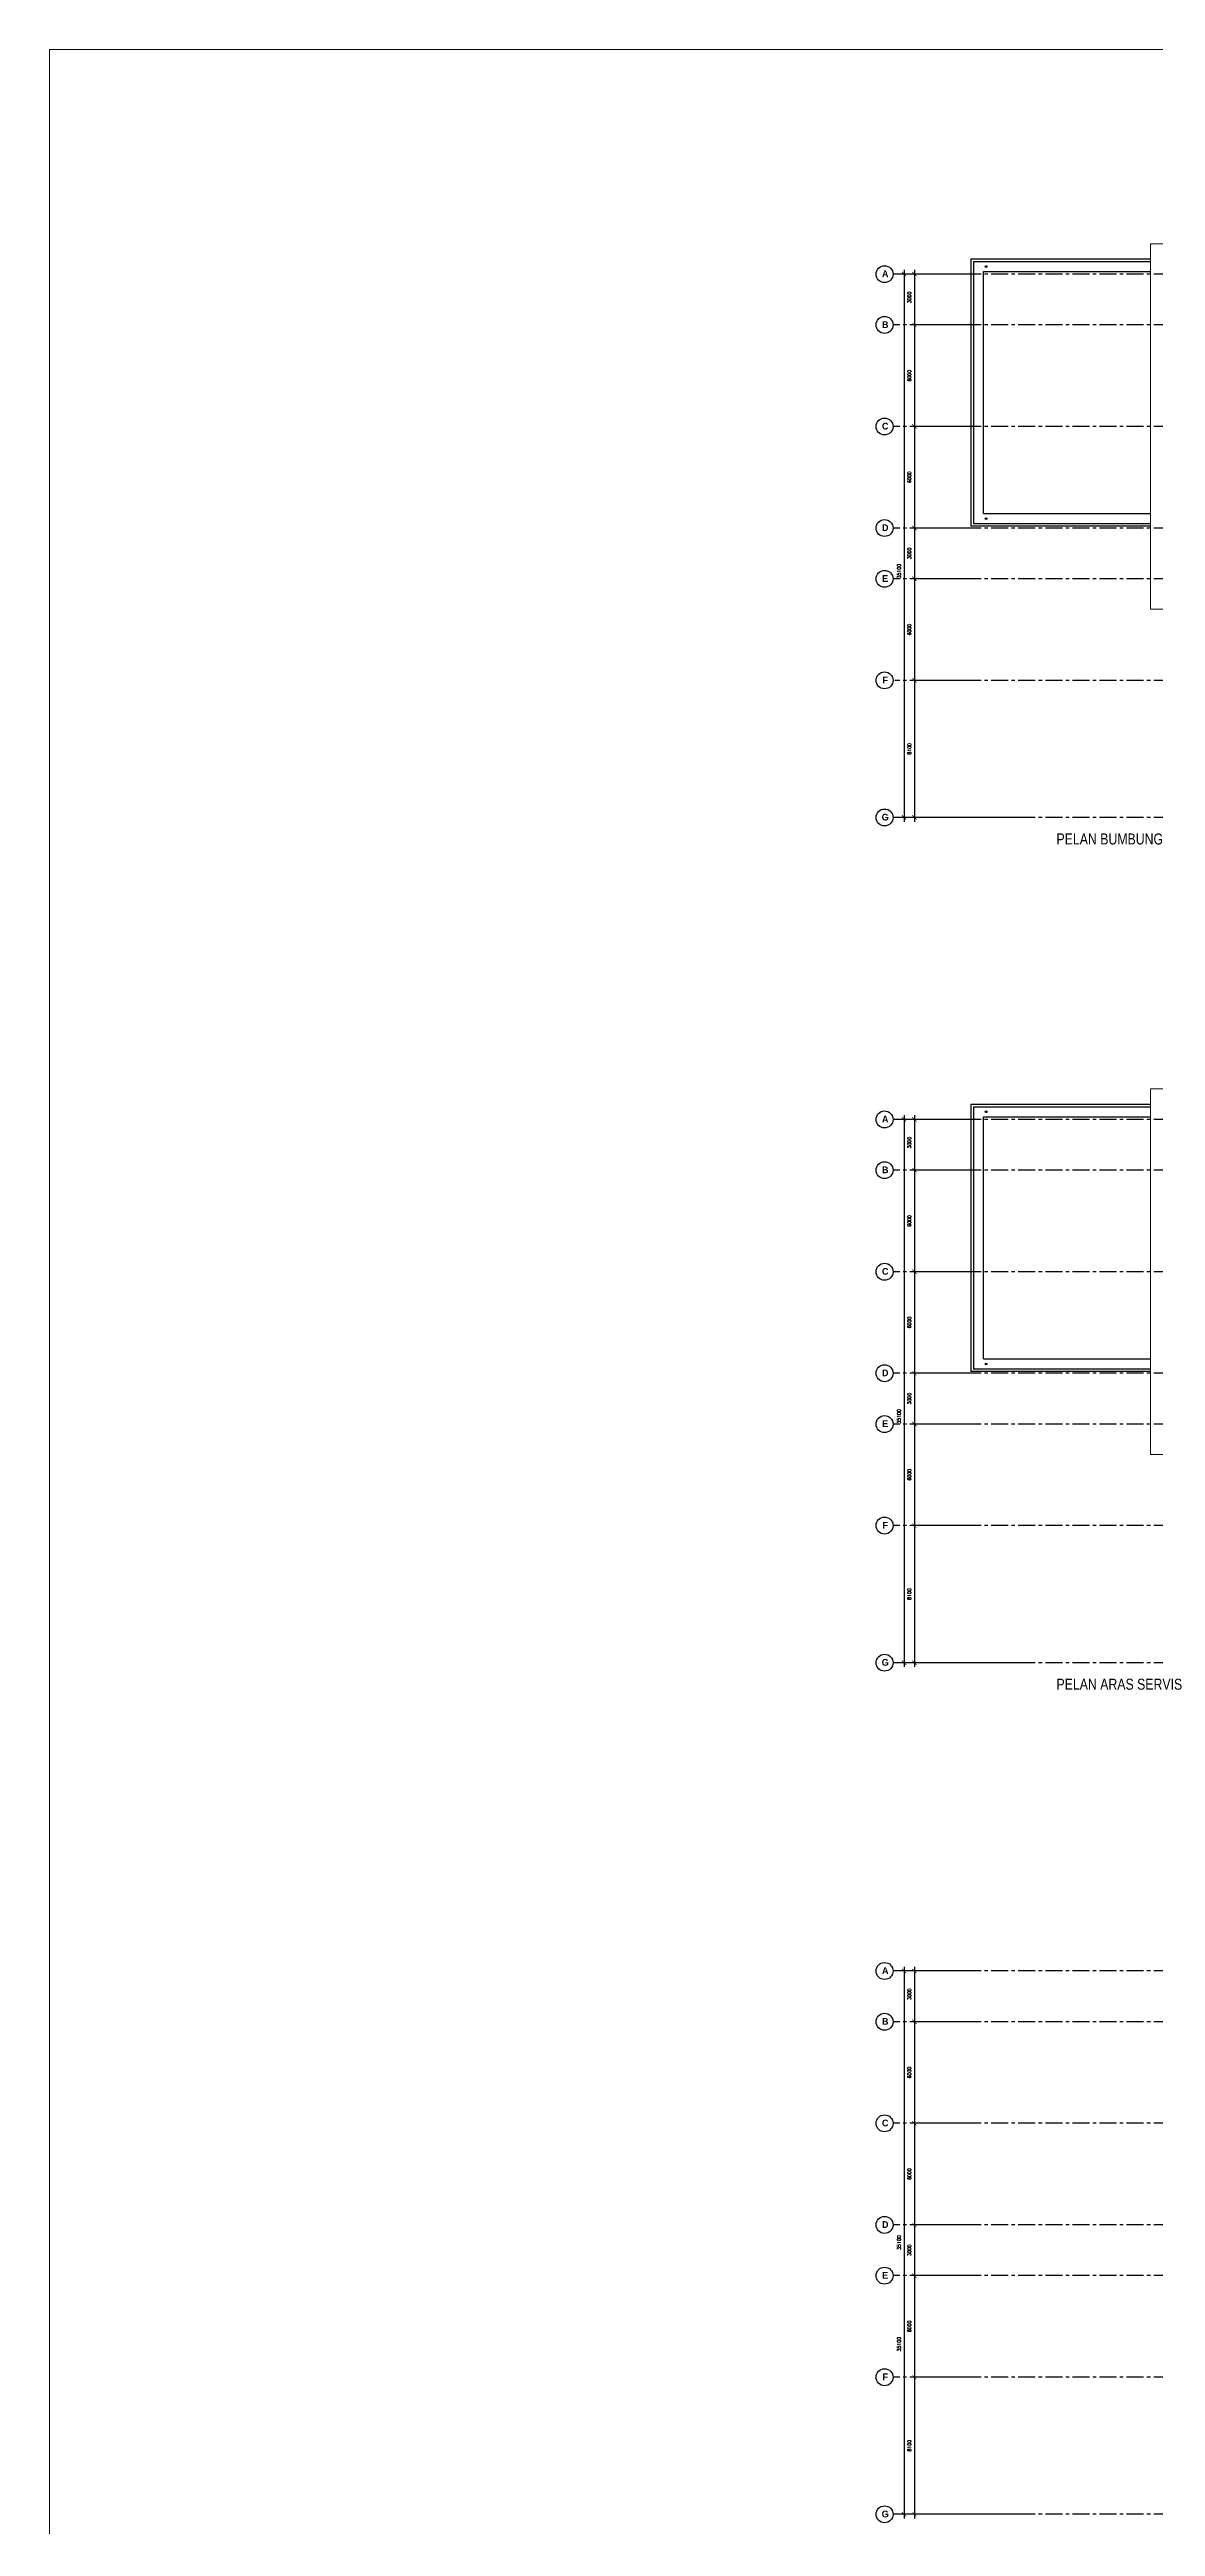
# Model space of a CAD drawing. Header units: millimetres. Extents: x 401562 to 564367, y -269451 to 12039.
# Drawn here: x 401562 to 466893, y -134301 to 12039 of the extents above; entities that cross this region are included whole.
import ezdxf

# ---------------------------------------------------------------- set-up
doc = ezdxf.new("R2010")
doc.units = ezdxf.units.MM
doc.header["$MEASUREMENT"] = 0
doc.linetypes.add('CENTER', pattern=[2, 1.25, -0.25, 0.25, -0.25])
doc.layers.add('A-FLOR-OTLN', color=6, linetype='Continuous', lineweight=9)
doc.layers.add('TEXT', color=7, linetype='Continuous', lineweight=9)
for name, color, linetype in [('Bomba', 1, 'Continuous'), ('G-bubble', 7, 'Continuous'), ('GRID', 9, 'Continuous'), ('TEXT UTAMA', 4, 'Continuous'), ('WIN', 4, 'Continuous')]:
    doc.layers.add(name, color=color, linetype=linetype)
doc.styles.add('1', font='arial.ttf', dxfattribs={"width": 0.8, "height": 300})
doc.styles.add('ROMANS', font='romans.shx', dxfattribs={"height": 200})
doc.styles.add('S100-200H', font='romans.shx', dxfattribs={"width": 0.75, "height": 200})
doc.styles.add('TECHNICBOLD', font='teb_____.pfb', dxfattribs={"height": 300})
doc.dimstyles.new('DIM-100', dxfattribs={"dimtxt": 200, "dimasz": 300, "dimexe": 200, "dimexo": 50, "dimgap": 100, "dimtad": 1, "dimtoh": 1, "dimdec": 0, "dimzin": 0, "dimdsep": 46, "dimtxsty": 'S100-200H', "dimcen": 0.09, "dimclrt": 2, "dimadec": 0, "dimazin": 0, "dimtfac": 1, "dimtdec": 0, "dimtix": 1, "dimtofl": 0, "dimtmove": 0, "dimatfit": 3, "dimfxl": 1, "dimtolj": 1, "dimtzin": 0, "dimarcsym": 0})

# ---------------------------------------------------------------- blocks, each defined once
blk = doc.blocks.new('_ArchTick')
at = {"color": 0, "linetype": 'ByBlock', "const_width": 0.15}
blk.add_lwpolyline([(-0.5, -0.5), (0.5, 0.5)], dxfattribs=at)
blk = doc.blocks.new('*D542')
at = {"layer": 'Bomba', "color": 1, "lineweight": -2, "ltscale": 75, "transparency": 16777216}
for p, q in [((455817, -101483), (452404, -101483)), ((452654, -101233), (452654, -104733)), ((455817, -104483), (452404, -104483))]:
    blk.add_line(p, q, dxfattribs=at)
at = {"layer": 'Bomba', "color": 1, "lineweight": -2, "ltscale": 75, "transparency": 16777216, "xscale": 250, "yscale": 250, "zscale": 250}
for p, rotation in [((452654, -101483), 90), ((452654, -104483), 270)]:
    blk.add_blockref('_ArchTick', p, dxfattribs=dict(at, rotation=rotation))
at = {"layer": 'Bomba', "color": 3, "ltscale": 75, "transparency": 16777216, "insert": (452354, -102858), "char_height": 200, "attachment_point": 5, "rotation": 90, "style": 'ROMANS'}
blk.add_mtext('\\A1;3000', dxfattribs=at)
blk = doc.blocks.new('*D543')
at = {"layer": 'Bomba', "color": 1, "lineweight": -2, "ltscale": 75, "transparency": 16777216}
for p, q in [((455817, -101483), (451793, -101483)), ((452043, -101233), (452043, -133833)), ((459008, -133583), (451793, -133583))]:
    blk.add_line(p, q, dxfattribs=at)
at = {"layer": 'Bomba', "color": 1, "lineweight": -2, "ltscale": 75, "transparency": 16777216, "xscale": 250, "yscale": 250, "zscale": 250}
for p, rotation in [((452043, -101483), 90), ((452043, -133583), 270)]:
    blk.add_blockref('_ArchTick', p, dxfattribs=dict(at, rotation=rotation))
at = {"layer": 'Bomba', "color": 3, "ltscale": 75, "transparency": 16777216, "insert": (451743, -117533), "char_height": 200, "attachment_point": 5, "rotation": 90, "style": 'ROMANS'}
blk.add_mtext('\\A1;35100', dxfattribs=at)
blk = doc.blocks.new('*D544')
at = {"layer": 'Bomba', "color": 1, "lineweight": -2, "ltscale": 75, "transparency": 16777216}
for p, q in [((455817, -119483), (452404, -119483)), ((452654, -119233), (452654, -125733)), ((455817, -125483), (452404, -125483))]:
    blk.add_line(p, q, dxfattribs=at)
at = {"layer": 'Bomba', "color": 1, "lineweight": -2, "ltscale": 75, "transparency": 16777216, "xscale": 250, "yscale": 250, "zscale": 250}
for p, rotation in [((452654, -119483), 90), ((452654, -125483), 270)]:
    blk.add_blockref('_ArchTick', p, dxfattribs=dict(at, rotation=rotation))
at = {"layer": 'Bomba', "color": 3, "ltscale": 75, "transparency": 16777216, "insert": (452354, -122483), "char_height": 200, "attachment_point": 5, "rotation": 90, "style": 'ROMANS'}
blk.add_mtext('\\A1;6000', dxfattribs=at)
blk = doc.blocks.new('*D545')
at = {"layer": 'Bomba', "color": 1, "lineweight": -2, "ltscale": 75, "transparency": 16777216}
for p, q in [((455817, -110483), (452404, -110483)), ((452654, -110233), (452654, -116733)), ((455817, -116483), (452404, -116483))]:
    blk.add_line(p, q, dxfattribs=at)
at = {"layer": 'Bomba', "color": 1, "lineweight": -2, "ltscale": 75, "transparency": 16777216, "xscale": 250, "yscale": 250, "zscale": 250}
for p, rotation in [((452654, -110483), 90), ((452654, -116483), 270)]:
    blk.add_blockref('_ArchTick', p, dxfattribs=dict(at, rotation=rotation))
at = {"layer": 'Bomba', "color": 3, "ltscale": 75, "transparency": 16777216, "insert": (452354, -113483), "char_height": 200, "attachment_point": 5, "rotation": 90, "style": 'ROMANS'}
blk.add_mtext('\\A1;6000', dxfattribs=at)
blk = doc.blocks.new('*D642')
at = {"layer": 'Bomba', "color": 1, "lineweight": -2, "ltscale": 75, "transparency": 16777216}
for p, q in [((455817, -104483), (452404, -104483)), ((452654, -104233), (452654, -110733)), ((455817, -110483), (452404, -110483))]:
    blk.add_line(p, q, dxfattribs=at)
at = {"layer": 'Bomba', "color": 1, "lineweight": -2, "ltscale": 75, "transparency": 16777216, "xscale": 250, "yscale": 250, "zscale": 250}
for p, rotation in [((452654, -104483), 90), ((452654, -110483), 270)]:
    blk.add_blockref('_ArchTick', p, dxfattribs=dict(at, rotation=rotation))
at = {"layer": 'Bomba', "color": 3, "ltscale": 75, "transparency": 16777216, "insert": (452354, -107483), "char_height": 200, "attachment_point": 5, "rotation": 90, "style": 'ROMANS'}
blk.add_mtext('\\A1;6000', dxfattribs=at)
blk = doc.blocks.new('*D643')
at = {"layer": 'Bomba', "color": 1, "lineweight": -2, "ltscale": 75, "transparency": 16777216}
for p, q in [((455817, -116483), (452404, -116483)), ((452654, -116233), (452654, -119733)), ((455817, -119483), (452404, -119483))]:
    blk.add_line(p, q, dxfattribs=at)
at = {"layer": 'Bomba', "color": 1, "lineweight": -2, "ltscale": 75, "transparency": 16777216, "xscale": 250, "yscale": 250, "zscale": 250}
for p, rotation in [((452654, -116483), 90), ((452654, -119483), 270)]:
    blk.add_blockref('_ArchTick', p, dxfattribs=dict(at, rotation=rotation))
at = {"layer": 'Bomba', "color": 3, "ltscale": 75, "transparency": 16777216, "insert": (452354, -117983), "char_height": 200, "attachment_point": 5, "rotation": 90, "style": 'ROMANS'}
blk.add_mtext('\\A1;3000', dxfattribs=at)
blk = doc.blocks.new('*D786')
at = {"layer": 'Bomba', "color": 1, "lineweight": -2, "ltscale": 75, "transparency": 16777216}
for p, q in [((455817, -51169), (452404, -51169)), ((452654, -50919), (452654, -54419)), ((455817, -54169), (452404, -54169))]:
    blk.add_line(p, q, dxfattribs=at)
at = {"layer": 'Bomba', "color": 1, "lineweight": -2, "ltscale": 75, "transparency": 16777216, "xscale": 250, "yscale": 250, "zscale": 250}
for p, rotation in [((452654, -51169), 90), ((452654, -54169), 270)]:
    blk.add_blockref('_ArchTick', p, dxfattribs=dict(at, rotation=rotation))
at = {"layer": 'Bomba', "color": 3, "ltscale": 75, "transparency": 16777216, "insert": (452354, -52544), "char_height": 200, "attachment_point": 5, "rotation": 90, "style": 'ROMANS'}
blk.add_mtext('\\A1;3000', dxfattribs=at)
blk = doc.blocks.new('*D787')
at = {"layer": 'Bomba', "color": 1, "lineweight": -2, "ltscale": 75, "transparency": 16777216}
for p, q in [((455817, -51169), (451793, -51169)), ((452043, -50919), (452043, -83519)), ((459008, -83269), (451793, -83269))]:
    blk.add_line(p, q, dxfattribs=at)
at = {"layer": 'Bomba', "color": 1, "lineweight": -2, "ltscale": 75, "transparency": 16777216, "xscale": 250, "yscale": 250, "zscale": 250}
for p, rotation in [((452043, -51169), 90), ((452043, -83269), 270)]:
    blk.add_blockref('_ArchTick', p, dxfattribs=dict(at, rotation=rotation))
at = {"layer": 'Bomba', "color": 3, "ltscale": 75, "transparency": 16777216, "insert": (451743, -68719), "char_height": 200, "attachment_point": 5, "rotation": 90, "style": 'ROMANS'}
blk.add_mtext('\\A1;35100', dxfattribs=at)
blk = doc.blocks.new('*D788')
at = {"layer": 'Bomba', "color": 1, "lineweight": -2, "ltscale": 75, "transparency": 16777216}
for p, q in [((455817, -69169), (452404, -69169)), ((452654, -68919), (452654, -75419)), ((455817, -75169), (452404, -75169))]:
    blk.add_line(p, q, dxfattribs=at)
at = {"layer": 'Bomba', "color": 1, "lineweight": -2, "ltscale": 75, "transparency": 16777216, "xscale": 250, "yscale": 250, "zscale": 250}
for p, rotation in [((452654, -69169), 90), ((452654, -75169), 270)]:
    blk.add_blockref('_ArchTick', p, dxfattribs=dict(at, rotation=rotation))
at = {"layer": 'Bomba', "color": 3, "ltscale": 75, "transparency": 16777216, "insert": (452354, -72169), "char_height": 200, "attachment_point": 5, "rotation": 90, "style": 'ROMANS'}
blk.add_mtext('\\A1;6000', dxfattribs=at)
blk = doc.blocks.new('*D790')
at = {"layer": 'Bomba', "color": 1, "lineweight": -2, "ltscale": 75, "transparency": 16777216}
for p, q in [((452654, -59919), (452654, -66419)), ((455817, -60169), (452404, -60169)), ((455817, -66169), (452404, -66169))]:
    blk.add_line(p, q, dxfattribs=at)
at = {"layer": 'Bomba', "color": 1, "lineweight": -2, "ltscale": 75, "transparency": 16777216, "xscale": 250, "yscale": 250, "zscale": 250}
for p, rotation in [((452654, -60169), 90), ((452654, -66169), 270)]:
    blk.add_blockref('_ArchTick', p, dxfattribs=dict(at, rotation=rotation))
at = {"layer": 'Bomba', "color": 3, "ltscale": 75, "transparency": 16777216, "insert": (452354, -63169), "char_height": 200, "attachment_point": 5, "rotation": 90, "style": 'ROMANS'}
blk.add_mtext('\\A1;6000', dxfattribs=at)
blk = doc.blocks.new('*D794')
at = {"layer": 'Bomba', "color": 1, "lineweight": -2, "ltscale": 75, "transparency": 16777216}
for p, q in [((452654, -53919), (452654, -60419)), ((455817, -54169), (452404, -54169)), ((455817, -60169), (452404, -60169))]:
    blk.add_line(p, q, dxfattribs=at)
at = {"layer": 'Bomba', "color": 1, "lineweight": -2, "ltscale": 75, "transparency": 16777216, "xscale": 250, "yscale": 250, "zscale": 250}
for p, rotation in [((452654, -54169), 90), ((452654, -60169), 270)]:
    blk.add_blockref('_ArchTick', p, dxfattribs=dict(at, rotation=rotation))
at = {"layer": 'Bomba', "color": 3, "ltscale": 75, "transparency": 16777216, "insert": (452354, -57169), "char_height": 200, "attachment_point": 5, "rotation": 90, "style": 'ROMANS'}
blk.add_mtext('\\A1;6000', dxfattribs=at)
blk = doc.blocks.new('*D795')
at = {"layer": 'Bomba', "color": 1, "lineweight": -2, "ltscale": 75, "transparency": 16777216}
for p, q in [((455817, -66169), (452404, -66169)), ((452654, -65919), (452654, -69419)), ((455817, -69169), (452404, -69169))]:
    blk.add_line(p, q, dxfattribs=at)
at = {"layer": 'Bomba', "color": 1, "lineweight": -2, "ltscale": 75, "transparency": 16777216, "xscale": 250, "yscale": 250, "zscale": 250}
for p, rotation in [((452654, -66169), 90), ((452654, -69169), 270)]:
    blk.add_blockref('_ArchTick', p, dxfattribs=dict(at, rotation=rotation))
at = {"layer": 'Bomba', "color": 3, "ltscale": 75, "transparency": 16777216, "insert": (452354, -67669), "char_height": 200, "attachment_point": 5, "rotation": 90, "style": 'ROMANS'}
blk.add_mtext('\\A1;3000', dxfattribs=at)
blk = doc.blocks.new('*D916')
at = {"layer": 'Bomba', "color": 1, "lineweight": -2, "ltscale": 75, "transparency": 16777216}
for p, q in [((455817, -1231), (452404, -1231)), ((452654, -981), (452654, -4481)), ((455817, -4231), (452404, -4231))]:
    blk.add_line(p, q, dxfattribs=at)
at = {"layer": 'Bomba', "color": 1, "lineweight": -2, "ltscale": 75, "transparency": 16777216, "xscale": 250, "yscale": 250, "zscale": 250}
for p, rotation in [((452654, -1231), 90), ((452654, -4231), 270)]:
    blk.add_blockref('_ArchTick', p, dxfattribs=dict(at, rotation=rotation))
at = {"layer": 'Bomba', "color": 3, "ltscale": 75, "transparency": 16777216, "insert": (452354, -2606), "char_height": 200, "attachment_point": 5, "rotation": 90, "style": 'ROMANS'}
blk.add_mtext('\\A1;3000', dxfattribs=at)
blk = doc.blocks.new('*D917')
at = {"layer": 'Bomba', "color": 1, "lineweight": -2, "ltscale": 75, "transparency": 16777216}
for p, q in [((455817, -1231), (451793, -1231)), ((452043, -981), (452043, -33581)), ((459008, -33331), (451793, -33331))]:
    blk.add_line(p, q, dxfattribs=at)
at = {"layer": 'Bomba', "color": 1, "lineweight": -2, "ltscale": 75, "transparency": 16777216, "xscale": 250, "yscale": 250, "zscale": 250}
for p, rotation in [((452043, -1231), 90), ((452043, -33331), 270)]:
    blk.add_blockref('_ArchTick', p, dxfattribs=dict(at, rotation=rotation))
at = {"layer": 'Bomba', "color": 3, "ltscale": 75, "transparency": 16777216, "insert": (451743, -18781), "char_height": 200, "attachment_point": 5, "rotation": 90, "style": 'ROMANS'}
blk.add_mtext('\\A1;35100', dxfattribs=at)
blk = doc.blocks.new('*D918')
at = {"layer": 'Bomba', "color": 1, "lineweight": -2, "ltscale": 75, "transparency": 16777216}
for p, q in [((452654, -18981), (452654, -25481)), ((455817, -19231), (452404, -19231)), ((455817, -25231), (452404, -25231))]:
    blk.add_line(p, q, dxfattribs=at)
at = {"layer": 'Bomba', "color": 1, "lineweight": -2, "ltscale": 75, "transparency": 16777216, "xscale": 250, "yscale": 250, "zscale": 250}
for p, rotation in [((452654, -19231), 90), ((452654, -25231), 270)]:
    blk.add_blockref('_ArchTick', p, dxfattribs=dict(at, rotation=rotation))
at = {"layer": 'Bomba', "color": 3, "ltscale": 75, "transparency": 16777216, "insert": (452354, -22231), "char_height": 200, "attachment_point": 5, "rotation": 90, "style": 'ROMANS'}
blk.add_mtext('\\A1;6000', dxfattribs=at)
blk = doc.blocks.new('*D920')
at = {"layer": 'Bomba', "color": 1, "lineweight": -2, "ltscale": 75, "transparency": 16777216}
for p, q in [((455817, -10231), (452404, -10231)), ((452654, -9981), (452654, -16481)), ((455817, -16231), (452404, -16231))]:
    blk.add_line(p, q, dxfattribs=at)
at = {"layer": 'Bomba', "color": 1, "lineweight": -2, "ltscale": 75, "transparency": 16777216, "xscale": 250, "yscale": 250, "zscale": 250}
for p, rotation in [((452654, -10231), 90), ((452654, -16231), 270)]:
    blk.add_blockref('_ArchTick', p, dxfattribs=dict(at, rotation=rotation))
at = {"layer": 'Bomba', "color": 3, "ltscale": 75, "transparency": 16777216, "insert": (452354, -13231), "char_height": 200, "attachment_point": 5, "rotation": 90, "style": 'ROMANS'}
blk.add_mtext('\\A1;6000', dxfattribs=at)
blk = doc.blocks.new('*D924')
at = {"layer": 'Bomba', "color": 1, "lineweight": -2, "ltscale": 75, "transparency": 16777216}
for p, q in [((455817, -4231), (452404, -4231)), ((452654, -3981), (452654, -10481)), ((455817, -10231), (452404, -10231))]:
    blk.add_line(p, q, dxfattribs=at)
at = {"layer": 'Bomba', "color": 1, "lineweight": -2, "ltscale": 75, "transparency": 16777216, "xscale": 250, "yscale": 250, "zscale": 250}
for p, rotation in [((452654, -4231), 90), ((452654, -10231), 270)]:
    blk.add_blockref('_ArchTick', p, dxfattribs=dict(at, rotation=rotation))
at = {"layer": 'Bomba', "color": 3, "ltscale": 75, "transparency": 16777216, "insert": (452354, -7231), "char_height": 200, "attachment_point": 5, "rotation": 90, "style": 'ROMANS'}
blk.add_mtext('\\A1;6000', dxfattribs=at)
blk = doc.blocks.new('*D925')
at = {"layer": 'Bomba', "color": 1, "lineweight": -2, "ltscale": 75, "transparency": 16777216}
for p, q in [((452654, -15981), (452654, -19481)), ((455817, -16231), (452404, -16231)), ((455817, -19231), (452404, -19231))]:
    blk.add_line(p, q, dxfattribs=at)
at = {"layer": 'Bomba', "color": 1, "lineweight": -2, "ltscale": 75, "transparency": 16777216, "xscale": 250, "yscale": 250, "zscale": 250}
for p, rotation in [((452654, -16231), 90), ((452654, -19231), 270)]:
    blk.add_blockref('_ArchTick', p, dxfattribs=dict(at, rotation=rotation))
at = {"layer": 'Bomba', "color": 3, "ltscale": 75, "transparency": 16777216, "insert": (452354, -17731), "char_height": 200, "attachment_point": 5, "rotation": 90, "style": 'ROMANS'}
blk.add_mtext('\\A1;3000', dxfattribs=at)
blk = doc.blocks.new('*D1216')
at = {"layer": 'Bomba', "color": 1, "lineweight": -2, "ltscale": 75, "transparency": 16777216}
for p, q in [((455817, -25231), (452404, -25231)), ((452654, -24981), (452654, -33581)), ((455817, -33331), (452404, -33331))]:
    blk.add_line(p, q, dxfattribs=at)
at = {"layer": 'Bomba', "color": 1, "lineweight": -2, "ltscale": 75, "transparency": 16777216, "xscale": 250, "yscale": 250, "zscale": 250}
for p, rotation in [((452654, -25231), 90), ((452654, -33331), 270)]:
    blk.add_blockref('_ArchTick', p, dxfattribs=dict(at, rotation=rotation))
at = {"layer": 'Bomba', "color": 3, "ltscale": 75, "transparency": 16777216, "insert": (452354, -29281), "char_height": 200, "attachment_point": 5, "rotation": 90, "style": 'ROMANS'}
blk.add_mtext('\\A1;8100', dxfattribs=at)
blk = doc.blocks.new('*D1217')
at = {"layer": 'Bomba', "color": 1, "lineweight": -2, "ltscale": 75, "transparency": 16777216}
for p, q in [((455817, -125483), (452404, -125483)), ((452654, -125233), (452654, -133833)), ((455817, -133583), (452404, -133583))]:
    blk.add_line(p, q, dxfattribs=at)
at = {"layer": 'Bomba', "color": 1, "lineweight": -2, "ltscale": 75, "transparency": 16777216, "xscale": 250, "yscale": 250, "zscale": 250}
for p, rotation in [((452654, -125483), 90), ((452654, -133583), 270)]:
    blk.add_blockref('_ArchTick', p, dxfattribs=dict(at, rotation=rotation))
at = {"layer": 'Bomba', "color": 3, "ltscale": 75, "transparency": 16777216, "insert": (452354, -129533), "char_height": 200, "attachment_point": 5, "rotation": 90, "style": 'ROMANS'}
blk.add_mtext('\\A1;8100', dxfattribs=at)
blk = doc.blocks.new('*D1218')
at = {"layer": 'Bomba', "color": 1, "lineweight": -2, "ltscale": 75, "transparency": 16777216}
for p, q in [((455817, -101483), (451793, -101483)), ((452043, -101233), (452043, -133833)), ((459008, -133583), (451793, -133583))]:
    blk.add_line(p, q, dxfattribs=at)
at = {"layer": 'Bomba', "color": 1, "lineweight": -2, "ltscale": 75, "transparency": 16777216, "xscale": 250, "yscale": 250, "zscale": 250}
for p, rotation in [((452043, -101483), 90), ((452043, -133583), 270)]:
    blk.add_blockref('_ArchTick', p, dxfattribs=dict(at, rotation=rotation))
at = {"layer": 'Bomba', "color": 3, "ltscale": 75, "transparency": 16777216, "insert": (451743, -123533), "char_height": 200, "attachment_point": 5, "rotation": 90, "style": 'ROMANS'}
blk.add_mtext('\\A1;35100', dxfattribs=at)
blk = doc.blocks.new('*D1219')
at = {"layer": 'Bomba', "color": 1, "lineweight": -2, "ltscale": 75, "transparency": 16777216}
for p, q in [((455817, -75169), (452404, -75169)), ((452654, -74919), (452654, -83519)), ((455817, -83269), (452404, -83269))]:
    blk.add_line(p, q, dxfattribs=at)
at = {"layer": 'Bomba', "color": 1, "lineweight": -2, "ltscale": 75, "transparency": 16777216, "xscale": 250, "yscale": 250, "zscale": 250}
for p, rotation in [((452654, -75169), 90), ((452654, -83269), 270)]:
    blk.add_blockref('_ArchTick', p, dxfattribs=dict(at, rotation=rotation))
at = {"layer": 'Bomba', "color": 3, "ltscale": 75, "transparency": 16777216, "insert": (452354, -79219), "char_height": 200, "attachment_point": 5, "rotation": 90, "style": 'ROMANS'}
blk.add_mtext('\\A1;8100', dxfattribs=at)

msp = doc.modelspace()

# ---------------------------------------------------------------- linework, layer by layer
at = {"layer": 'A-FLOR-OTLN', "color": 4, "linetype": 'Continuous', "ltscale": 12}
for p, q in [((466592.7, 568.7), (466592.5, -21031.3)), ((480691.9, 568.7), (466592.7, 568.7)), ((502589.7, -21031.3), (466592.5, -21031.3)), ((466592.7, -49368.8), (466592.5, -70968.8)), ((522391.9, -49368.8), (466592.7, -49368.8)), ((502589.7, -70968.8), (466592.5, -70968.8))]:
    msp.add_line(p, q, dxfattribs=at)
at = {"layer": 'A-FLOR-OTLN', "color": 6, "linetype": 'Continuous', "ltscale": 12}
msp.add_lwpolyline([(401562.3, 12038.7), (564367.2, 12038.7), (564367.2, -269451.2), (401562.3, -269451.2)], close=True, dxfattribs=at)
at = {"layer": 'G-bubble'}
for centre in [(450892.5, -1231.3), (450892.5, -4231.3), (450892.5, -10231.3), (450892.5, -16231.3), (450892.5, -19231.3), (450892.6, -25231.3), (450892.6, -33331.3), (450892.5, -51168.8), (450892.5, -54168.8), (450892.5, -60168.8), (450892.5, -66168.8), (450892.6, -69168.8), (450892.6, -75168.8), (450892.6, -83268.8), (450892.5, -101482.9), (450892.5, -104482.9), (450892.5, -110482.9), (450892.5, -116482.9), (450892.5, -119482.9), (450892.6, -125482.9), (450892.6, -133582.9)]:
    msp.add_circle(centre, 500, dxfattribs=at)
at = {"layer": 'GRID', "linetype": 'CENTER', "ltscale": 800}
for p, q in [((520591.9, -1231.3), (451392.5, -1231.3)), ((520591.9, -4231.3), (451392.5, -4231.3)), ((520591.9, -10231.3), (451392.5, -10231.3)), ((520591.9, -16231.3), (451392.5, -16231.3)), ((520591.9, -19231.3), (451392.5, -19231.3)), ((520591.9, -25231.3), (451506, -25231.3)), ((520591.6, -33331.3), (451392.6, -33331.3)), ((520591.9, -51168.8), (451392.6, -51168.8)), ((520591.9, -54168.8), (451392.6, -54168.8)), ((520591.9, -60168.8), (451392.6, -60168.8)), ((520591.9, -66168.8), (451392.6, -66168.8)), ((520591.9, -69168.8), (451392.6, -69168.8)), ((520591.9, -75168.8), (451392.6, -75168.8)), ((520591.9, -83268.8), (451392.6, -83268.8)), ((520591.9, -101482.9), (451392.5, -101482.9)), ((520591.9, -104482.9), (451392.5, -104482.9)), ((520591.9, -110482.9), (451392.5, -110482.9)), ((520591.9, -116482.9), (451392.5, -116482.9)), ((520591.9, -119482.9), (451392.5, -119482.9)), ((520591.9, -125482.9), (451392.5, -125482.9)), ((520591.9, -133582.9), (451392.5, -133582.9))]:
    msp.add_line(p, q, dxfattribs=at)
at = {"layer": 'WIN', "linetype": 'Continuous'}
for p, q in [((455990.8, -330.9), (455990.8, -16130.9)), ((455990.8, -330.9), (466592.6, -330.9)), ((456140.8, -480.9), (456140.8, -15980.9)), ((456140.8, -480.9), (466592.6, -480.9)), ((456740.8, -1080.9), (466592.6, -1080.9)), ((456740.8, -15380.9), (456740.8, -1080.9)), ((466592.5, -15980.9), (456140.8, -15980.9)), ((456740.8, -15380.9), (466592.5, -15380.9)), ((466592.5, -16130.9), (455990.8, -16130.9)), ((455990.8, -50268.4), (455990.8, -66068.4)), ((455990.8, -50268.4), (466592.6, -50268.4)), ((456140.8, -50418.4), (456140.8, -65918.4)), ((456140.8, -50418.4), (466592.6, -50418.4)), ((456740.8, -51018.4), (466592.6, -51018.4)), ((456740.8, -65318.4), (456740.8, -51018.4)), ((456740.8, -65318.4), (466592.5, -65318.4)), ((466592.5, -66068.4), (455990.8, -66068.4)), ((466592.5, -65918.4), (456140.8, -65918.4))]:
    msp.add_line(p, q, dxfattribs=at)
for centre in [(456890.8, -780.9), (456890.9, -15680.9), (456890.8, -50718.4), (456890.9, -65618.4)]:
    msp.add_circle(centre, 50, dxfattribs=at)

# ---------------------------------------------------------------- texts
at = {"layer": 'TEXT', "color": 4, "char_height": 400, "width": 889, "attachment_point": 2, "line_spacing_factor": 0.7995, "style": 'TECHNICBOLD'}
for s, insert in [('A', (450928.1, -1011.6, 81546)), ('B', (450928.1, -4011.6, 20386.5)), ('C', (450928.1, -10011.6, -142695.8)), ('D', (450928.1, -16011.6, -142695.8)), ('E', (450928.1, -19011.6, -142695.8)), ('F', (450928.2, -25011.6, -142695.8)), ('G', (450928.2, -33111.6, 20386.5)), ('A', (450928.1, -50949.1, 81546)), ('B', (450928.1, -53949.1, 20386.5)), ('C', (450928.1, -59949.1, -142695.8)), ('D', (450928.1, -65949.1, -142695.8)), ('E', (450928.1, -68949.1, -142695.8)), ('F', (450928.2, -74949.1, -142695.8)), ('G', (450928.2, -83049.1, 20386.5)), ('A', (450928.1, -101263.2, 81546)), ('B', (450928.1, -104263.2, 20386.5)), ('C', (450928.1, -110263.2, -142695.8)), ('D', (450928.1, -116263.2, -142695.8)), ('E', (450928.1, -119263.2, -142695.8)), ('F', (450928.2, -125263.2, -142695.8)), ('G', (450928.2, -133363.2, 20386.5))]:
    msp.add_mtext(s, dxfattribs=dict(at, insert=insert))
at = {"layer": 'TEXT UTAMA', "style": '1', "width": 0.8}
for s, p in [('PELAN BUMBUNG ', (461046, -34927.2, -326164.7)), ('PELAN ARAS SERVIS', (461046, -84864.7, -326164.7))]:
    msp.add_text(s, height=650, dxfattribs=at).set_placement(p)

# ---------------------------------------------------------------- dimensions: what is measured, and where the dimension line sits
at = {"layer": 'Bomba', "color": 1, "ltscale": 75}
for base, p1, p2, picture, middle in [((452042.8, -33331.3, 224241.8), (456067.3, -1231.2, 224241.8), (459257.9, -33331.3, 224241.8), '*D917', (452042.8, -18781.2, 224241.8)), ((452042.8, -83268.8, 224241.8), (456067.3, -51168.7, 224241.8), (459257.9, -83268.8, 224241.8), '*D787', (452042.8, -68718.7, 224241.8)), ((452042.8, -133582.9, 224241.8), (456067.3, -101482.8, 224241.8), (459257.9, -133582.9, 224241.8), '*D543', (452042.8, -117532.9, 224241.8)), ((452042.8, -133582.9, 224241.8), (456067.3, -101482.9), (459257.9, -133582.9, 224241.8), '*D1218', (452042.8, -123533.1, 224241.8))]:
    dim = msp.add_linear_dim(base=base, p1=p1, p2=p2, angle=90, text='35100', dimstyle='DIM-100', override={"dimtxt": 50, "dimasz": 250, "dimexe": 250, "dimexo": 250, "dimgap": 200, "dimtoh": 0, "dimtxsty": 'ROMANS', "dimblk": 'ArchTick', "dimdle": 250, "dimclrd": 1, "dimclre": 1, "dimclrt": 3, "dimfxl": 150}, dxfattribs=at)
    dim.commit()
    dim.dimension.update_dxf_attribs({"geometry": picture, "text_midpoint": middle, "dimtype": 160})
for base, p1, p2, picture, middle in [((452654.1, -4231.2), (456067.3, -1231.2), (456067.2, -4231.2, -224241.8), '*D916', (452654.1, -2606.2)), ((452654.1, -10231.3), (456067.3, -4231.3), (456067.3, -10231.3, 224241.8), '*D924', (452654.1, -7231.3)), ((452654.1, -16231.2), (456067.3, -10231.3), (456067.3, -16231.2, -224241.8), '*D920', (452654.1, -13231.3)), ((452654.1, -19231.3, 224241.8), (456067.3, -16231.3), (456067.3, -19231.3), '*D925', (452654.1, -17731.3, 224241.8)), ((452653.9, -25231.3, 224241.8), (456067.1, -19231.3, 224241.8), (456067.1, -25231.3, 224241.8), '*D918', (452653.9, -22231.3, 224241.8)), ((452653.9, -33331.3, 224241.8), (456067.1, -25231.3, 224241.8), (456067.1, -33331.3, 224241.8), '*D1216', (452653.9, -29281.3, 224241.8)), ((452654.1, -54168.8, 224241.8), (456067.3, -51168.7, 224241.8), (456067.2, -54168.8), '*D786', (452654.1, -52543.7, 224241.8)), ((452654.1, -60168.8), (456067.3, -54168.8), (456067.3, -60168.8, 224241.8), '*D794', (452654.1, -57168.8)), ((452654.1, -66168.8, 224241.8), (456067.3, -60168.8, 224241.8), (456067.3, -66168.8), '*D790', (452654.1, -63168.8, 224241.8)), ((452654.1, -69168.8, 224241.8), (456067.3, -66168.8), (456067.3, -69168.8), '*D795', (452654.1, -67668.8, 224241.8)), ((452653.9, -75168.8, 224241.8), (456067.1, -69168.8, 224241.8), (456067.1, -75168.8, 224241.8), '*D788', (452653.9, -72168.8, 224241.8)), ((452653.9, -83268.8, 224241.8), (456067.1, -75169, 224241.8), (456067.1, -83268.8, 224241.8), '*D1219', (452653.9, -79218.9, 224241.8)), ((452654.1, -104482.9, 224241.8), (456067.3, -101482.8, 224241.8), (456067.2, -104482.9), '*D542', (452654.1, -102857.9, 224241.8)), ((452654.1, -110482.9), (456067.3, -104482.9), (456067.3, -110482.9, 224241.8), '*D642', (452654.1, -107482.9)), ((452654.1, -116482.9, 224241.8), (456067.3, -110482.9, 224241.8), (456067.3, -116482.9), '*D545', (452654.1, -113482.9, 224241.8)), ((452654.1, -119482.9, 224241.8), (456067.3, -116482.9), (456067.3, -119482.9), '*D643', (452654.1, -117982.9, 224241.8)), ((452653.9, -125482.9, 224241.8), (456067.1, -119482.9, 224241.8), (456067.1, -125482.9, 224241.8), '*D544', (452653.9, -122482.9, 224241.8)), ((452653.9, -133582.9, 224241.8), (456067.1, -125482.7, 224241.8), (456067.1, -133582.9, 224241.8), '*D1217', (452653.9, -129532.8, 224241.8))]:
    dim = msp.add_linear_dim(base=base, p1=p1, p2=p2, angle=90, dimstyle='DIM-100', override={"dimtxt": 50, "dimasz": 250, "dimexe": 250, "dimexo": 250, "dimgap": 200, "dimtoh": 0, "dimtxsty": 'ROMANS', "dimblk": 'ArchTick', "dimdle": 250, "dimclrd": 1, "dimclre": 1, "dimclrt": 3, "dimfxl": 150}, dxfattribs=at)
    dim.commit()
    dim.dimension.update_dxf_attribs({"geometry": picture, "text_midpoint": middle, "dimtype": 160})

doc.saveas('drawing.dxf')
